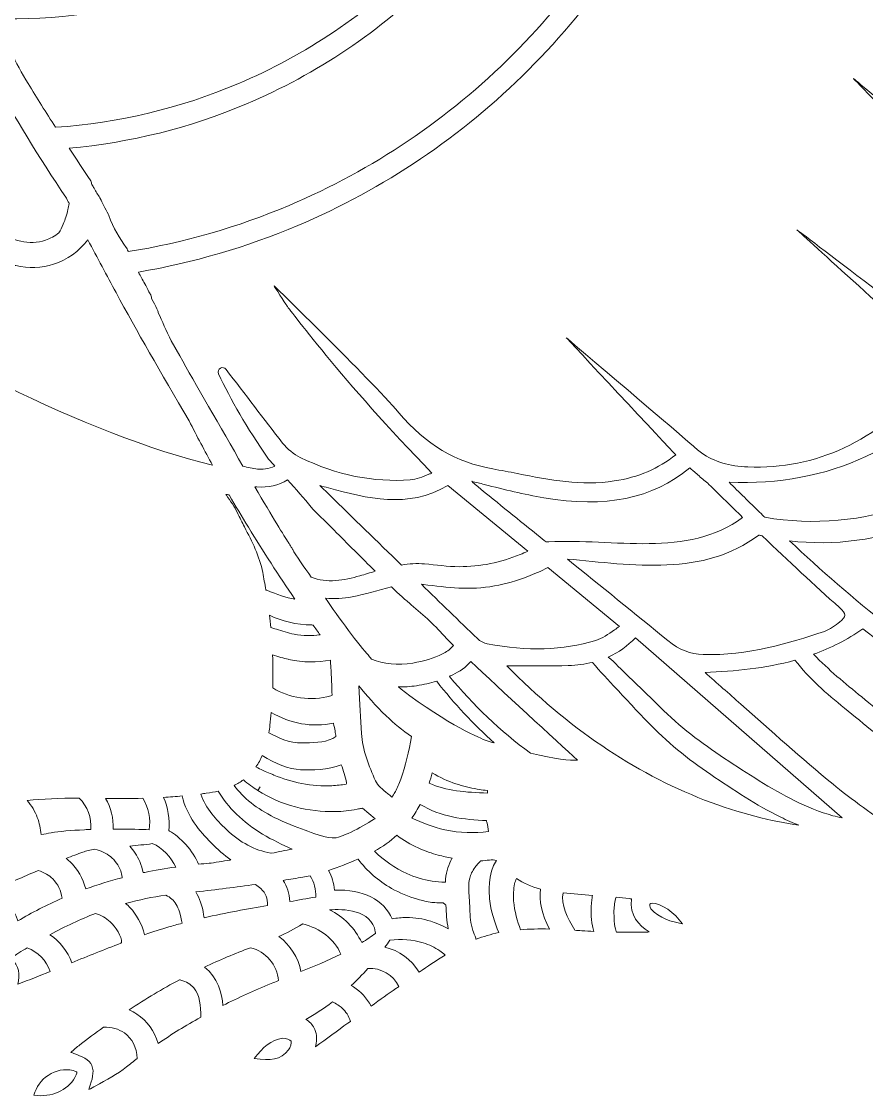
# Model space of a CAD drawing. Header units: millimetres. Extents: x -1647 to 2455, y -685 to 37.
# Drawn here: x -834.7 to -641.5, y -634.2 to -388.1 of the extents above; entities that cross this region are included whole.
import ezdxf

# ---------------------------------------------------------------- set-up
doc = ezdxf.new("R2010")
doc.units = ezdxf.units.MM
doc.header["$MEASUREMENT"] = 0
doc.layers.add('Layer 3', color=7, linetype='Continuous')

msp = doc.modelspace()

# ---------------------------------------------------------------- linework, layer by layer
at = {"layer": 'Layer 3', "lineweight": 0}
for points, knots in [([(-846.27, -425.28), (-848.78, -419.32), (-851.2, -413.3), (-853.39, -407.21), (-857.66, -395.38), (-861.89, -383.12), (-863.81, -370.64), (-864.34, -367.27), (-864.63, -363.86), (-864.74, -360.45), (-864.8, -358.71), (-864.82, -356.96), (-864.79, -355.22), (-864.79, -355.16), (-864.79, -355.1), (-864.78, -355.04), (-861.38, -351.55), (-858.98, -347.16), (-857.87, -342.31), (-850.98, -344.83), (-843.55, -346.21), (-835.81, -346.21), (-800.29, -346.21), (-771.39, -317.32), (-771.39, -281.8), (-771.39, -269.06), (-775.12, -257.17), (-781.53, -247.16), (-779.13, -245.87), (-777.06, -244.53), (-775.25, -243.12), (-772.17, -242.76), (-769.09, -242.42), (-765.98, -242.38), (-760.46, -242.31), (-755.14, -243.09), (-749.78, -244.39), (-744.81, -245.6), (-739.75, -246.73), (-734.98, -248.65), (-732.65, -249.58), (-730.41, -250.73), (-728.26, -252.04), (-726.65, -253.02), (-725.03, -254.49), (-723.32, -255.48), (-723.27, -255.56), (-723.22, -255.63), (-723.18, -255.7), (-723, -255.98), (-722.82, -256.53), (-722.79, -256.86), (-722.74, -257.44), (-722.77, -257.58), (-722.95, -258.31), (-722.95, -258.31), (-722.95, -258.31), (-722.95, -258.31), (-722.95, -258.31), (-722.95, -258.31), (-722.95, -258.32), (-722.95, -258.32), (-723.02, -258.46), (-723.02, -258.46), (-723.05, -258.54), (-723.08, -258.62), (-723.12, -258.69), (-723.14, -258.72), (-723.16, -258.75), (-723.18, -258.79), (-723.19, -258.8), (-723.2, -258.82), (-723.22, -258.84), (-723.25, -258.88), (-723.29, -258.92), (-723.32, -258.96), (-723.37, -259.01), (-723.41, -259.06), (-723.45, -259.1), (-723.55, -259.2), (-723.87, -259.46), (-724.67, -259.69), (-725.28, -259.88), (-725.94, -259.96), (-726.67, -260.04), (-727.92, -260.18), (-729.24, -260.24), (-730.55, -260.24), (-730.55, -260.24), (-730.85, -260.08), (-730.85, -260.08), (-731.35, -259.83), (-731.86, -259.57), (-732.36, -259.32), (-745.88, -252.72), (-759.89, -248.86), (-774.03, -247.87), (-774.69, -247.82), (-775.32, -247.88), (-775.93, -247.93), (-776.19, -247.96), (-776.45, -247.98), (-776.7, -248), (-777.21, -248.03), (-777.61, -248.43), (-777.64, -248.94), (-777.7, -249.88), (-777.05, -249.99), (-775.47, -250.24), (-771.09, -250.95), (-766.86, -251.86), (-762.8, -252.96), (-759.22, -262.02), (-757.34, -271.76), (-757.34, -281.8), (-757.34, -302.76), (-765.07, -322.91), (-780.32, -337.28), (-807.82, -363.17), (-842.31, -362.3), (-847.79, -361.73), (-847.91, -361.69), (-848.06, -361.67), (-848.22, -361.68), (-849.32, -361.76), (-849.43, -363.06), (-849.56, -364.58), (-850.61, -376.92), (-847.89, -388.84), (-841.25, -401.03), (-836.43, -409.88), (-830.93, -418.88), (-824.43, -428.54), (-824.43, -428.54), (-824.19, -429.04), (-824.19, -429.04), (-824.08, -429.26), (-823.96, -429.48), (-823.85, -429.71), (-823.85, -429.71), (-823.86, -429.73), (-823.86, -429.73), (-823.93, -430.21), (-824, -430.66), (-824.1, -431.11), (-824.36, -432.27), (-824.72, -433.4), (-825.18, -434.48), (-825.51, -435.25), (-825.83, -435.88), (-826.16, -436.43), (-827.12, -437.18), (-828.17, -437.75), (-829.27, -438.12), (-832.85, -439.32), (-837.17, -438.36), (-840.01, -435.74), (-840.18, -435.58), (-840.36, -435.46), (-840.55, -435.36), (-841.38, -434.34), (-842.25, -433.33), (-842.92, -432.21), (-844.25, -430.01), (-845.27, -427.65), (-846.27, -425.28)], [0, 0, 0, 0, 1, 1, 1, 2, 2, 2, 3, 3, 3, 4, 4, 4, 5, 5, 5, 6, 6, 6, 7, 7, 7, 8, 8, 8, 9, 9, 9, 10, 10, 10, 11, 11, 11, 12, 12, 12, 13, 13, 13, 14, 14, 14, 15, 15, 15, 16, 16, 16, 17, 17, 17, 18, 18, 18, 19, 19, 19, 20, 20, 20, 21, 21, 21, 22, 22, 22, 23, 23, 23, 24, 24, 24, 25, 25, 25, 26, 26, 26, 27, 27, 27, 28, 28, 28, 29, 29, 29, 30, 30, 30, 31, 31, 31, 32, 32, 32, 33, 33, 33, 34, 34, 34, 35, 35, 35, 36, 36, 36, 37, 37, 37, 38, 38, 38, 39, 39, 39, 40, 40, 40, 41, 41, 41, 42, 42, 42, 43, 43, 43, 44, 44, 44, 45, 45, 45, 46, 46, 46, 47, 47, 47, 48, 48, 48, 49, 49, 49, 50, 50, 50, 51, 51, 51, 52, 52, 52, 53, 53, 53, 54, 54, 54, 55, 55, 55, 55]), ([(-833.23, -402.31), (-836.12, -397.62), (-838.4, -392.43), (-840.2, -387.39), (-838.74, -387.45), (-837.28, -387.49), (-835.81, -387.49), (-807.58, -387.49), (-781.03, -376.49), (-761.07, -356.53), (-741.11, -336.57), (-730.12, -310.03), (-730.12, -281.8), (-730.12, -276.86), (-730.46, -271.98), (-731.12, -267.17), (-721.15, -273.26), (-712.81, -279.95), (-708.92, -283.08), (-708.08, -283.75), (-707.42, -284.28), (-706.98, -284.62), (-706.46, -285.01), (-705.93, -285.4), (-705.4, -285.78), (-705.88, -302.04), (-709.31, -317.82), (-715.62, -332.73), (-722.21, -348.31), (-731.64, -362.31), (-743.66, -374.32), (-755.68, -386.34), (-769.67, -395.78), (-785.25, -402.37), (-798.55, -407.99), (-812.53, -411.32), (-826.93, -412.32), (-829.1, -408.94), (-831.2, -405.62), (-833.23, -402.31)], [0, 0, 0, 0, 1, 1, 1, 2, 2, 2, 3, 3, 3, 4, 4, 4, 5, 5, 5, 6, 6, 6, 7, 7, 7, 8, 8, 8, 9, 9, 9, 10, 10, 10, 11, 11, 11, 12, 12, 12, 13, 13, 13, 13]), ([(-783.3, -406.97), (-767.13, -400.13), (-752.6, -390.34), (-740.12, -377.86), (-727.65, -365.38), (-717.85, -350.86), (-711.01, -334.68), (-704.86, -320.13), (-701.34, -304.78), (-700.52, -288.98), (-694.22, -292.79), (-687.59, -295.62), (-681.24, -298.12), (-679.86, -298.66), (-678.16, -299.16), (-676.15, -299.66), (-677.85, -315.1), (-681.75, -330.11), (-687.82, -344.47), (-695.93, -363.65), (-707.54, -380.86), (-722.33, -395.65), (-737.12, -410.44), (-754.34, -422.05), (-773.51, -430.16), (-785.37, -435.18), (-797.68, -438.71), (-810.3, -440.75), (-810.3, -440.73), (-810.31, -440.72), (-810.31, -440.71), (-810.32, -440.69), (-810.33, -440.66), (-810.34, -440.64), (-810.42, -440.47), (-810.51, -440.3), (-810.59, -440.14), (-810.59, -440.14), (-810.71, -439.91), (-810.71, -439.91), (-810.73, -439.86), (-810.76, -439.82), (-810.79, -439.77), (-812.16, -437.86), (-813.85, -435.3), (-814.75, -432.46), (-814.77, -432.4), (-814.79, -432.34), (-814.82, -432.28), (-815.62, -430.8), (-816.21, -429.65), (-816.72, -428.56), (-816.74, -428.51), (-816.77, -428.46), (-816.81, -428.41), (-817.28, -427.74), (-817.69, -427.02), (-818.11, -426.26), (-818.27, -425.97), (-818.44, -425.68), (-818.61, -425.39), (-818.67, -425.27), (-818.71, -425.15), (-818.72, -425.03), (-818.73, -424.86), (-818.79, -424.68), (-818.89, -424.54), (-820.59, -422.01), (-822.23, -419.53), (-823.83, -417.09), (-809.85, -415.84), (-796.27, -412.45), (-783.3, -406.97)], [0, 0, 0, 0, 1, 1, 1, 2, 2, 2, 3, 3, 3, 4, 4, 4, 5, 5, 5, 6, 6, 6, 7, 7, 7, 8, 8, 8, 9, 9, 9, 10, 10, 10, 11, 11, 11, 12, 12, 12, 13, 13, 13, 14, 14, 14, 15, 15, 15, 16, 16, 16, 17, 17, 17, 18, 18, 18, 19, 19, 19, 20, 20, 20, 21, 21, 21, 22, 22, 22, 23, 23, 23, 24, 24, 24, 24]), ([(-771.56, -434.77), (-751.8, -426.4), (-734.04, -414.43), (-718.8, -399.19), (-703.55, -383.94), (-691.58, -366.19), (-683.22, -346.42), (-677.03, -331.78), (-673.03, -316.49), (-671.25, -300.77), (-668.51, -301.33), (-665.39, -301.93), (-661.88, -302.59), (-648.69, -305.1), (-630.65, -308.53), (-608.72, -315.21), (-604.92, -319.57), (-601.75, -324.59), (-599.55, -329.74), (-598.31, -332.65), (-597.34, -335.66), (-596.65, -338.72), (-596.32, -340.15), (-596.05, -341.71), (-595.82, -343.49), (-595.77, -343.84), (-595.75, -344.22), (-595.73, -344.63), (-595.72, -344.72), (-595.72, -344.82), (-595.71, -344.91), (-604.62, -340.57), (-623.66, -334.11), (-623.66, -334.11), (-623.66, -334.11), (-616.98, -337.82), (-612.21, -340.42), (-607.28, -343.1), (-599.05, -347.58), (-592.88, -351.31), (-590.01, -354.87), (-585.22, -361.82), (-584.36, -369.28), (-583.8, -374.14), (-585.9, -379.24), (-589.75, -382.5), (-601.02, -372.08), (-636.58, -347.89), (-636.58, -347.89), (-636.58, -347.89), (-605.94, -375.65), (-600.6, -379.96), (-592.22, -386.73), (-589.05, -394.92), (-590.61, -405.73), (-590.69, -406.3), (-590.87, -406.88), (-591.04, -407.42), (-591.05, -407.45), (-591.06, -407.48), (-591.08, -407.52), (-592.6, -405.9), (-594.17, -404.32), (-595.64, -402.66), (-615.59, -380.01), (-641.22, -362.94), (-641.22, -362.94), (-641.22, -362.94), (-610.74, -392.87), (-599.86, -404.68), (-598.69, -405.96), (-597.51, -407.24), (-596.33, -408.52), (-595.64, -409.27), (-594.95, -410.06), (-594.28, -410.83), (-593.01, -412.29), (-591.69, -413.8), (-590.24, -415.15), (-588.12, -417.13), (-587.24, -419.49), (-587.55, -422.35), (-587.62, -423.09), (-587.7, -423.82), (-587.77, -424.56), (-588.08, -427.75), (-588.4, -431.05), (-589.26, -434.1), (-589.85, -436.19), (-591.29, -438.51), (-593.31, -440.63), (-595.16, -442.56), (-596.45, -443.39), (-597.47, -443.36), (-598.51, -443.32), (-599.51, -442.25), (-601.4, -440.31), (-619.41, -421.84), (-644.44, -401.18), (-644.44, -401.18), (-644.44, -401.18), (-608.74, -437.67), (-599.79, -449.21), (-597.35, -452.36), (-597.37, -454.7), (-599.85, -457.82), (-603.23, -462.08), (-607.9, -464.94), (-613.72, -466.32), (-616.09, -466.88), (-618.06, -466.32), (-620.1, -464.5), (-624.52, -460.54), (-657.39, -435.75), (-657.39, -435.75), (-657.39, -435.75), (-633.5, -457.55), (-626.39, -463.71), (-624.68, -465.19), (-624.46, -466.2), (-625.49, -467.86), (-625.74, -468.26), (-625.95, -468.67), (-626.15, -469.07), (-626.47, -469.69), (-626.77, -470.28), (-627.16, -470.72), (-639.38, -484.23), (-652.94, -490.53), (-668.62, -489.99), (-672.76, -489.85), (-676.23, -488.79), (-679.24, -486.77), (-680.02, -486.11), (-680.72, -485.51), (-681.41, -484.9), (-682.06, -484.31), (-710.13, -460.43), (-710.13, -460.43), (-710.13, -460.43), (-686.77, -485.45), (-685.1, -487.19), (-689.1, -490.4), (-693.6, -492.31), (-699.16, -493.19), (-706.68, -494.38), (-713.81, -492.97), (-721.36, -491.48), (-723.19, -491.12), (-725.07, -490.75), (-726.93, -490.43), (-735.34, -488.96), (-742.18, -484.88), (-748.44, -477.58), (-755.38, -469.5), (-776.94, -448.59), (-776.94, -448.59), (-776.94, -448.59), (-774.37, -452.65), (-774.07, -453.07), (-773.94, -453.24), (-761.16, -470.62), (-740.85, -491.38), (-741.09, -491.47), (-741.32, -491.57), (-741.56, -491.66), (-743.04, -492.25), (-744.43, -492.8), (-745.82, -492.91), (-754.15, -493.57), (-762.61, -491.86), (-770.96, -487.82), (-772.48, -487.08), (-773.96, -485.88), (-775.01, -484.53), (-779.28, -479.03), (-783.62, -473.35), (-787.93, -467.66), (-788.24, -467.25), (-788.8, -467.14), (-789.24, -467.4), (-789.68, -467.66), (-789.85, -468.21), (-789.64, -468.67), (-786.9, -474.67), (-783.27, -480.86), (-778.21, -488.18), (-778.19, -488.21), (-778.16, -488.24), (-778.13, -488.27), (-777.68, -488.78), (-777.23, -489.28), (-776.78, -489.79), (-778.19, -490.52), (-779.81, -490.54), (-780.74, -490.47), (-781.86, -490.38), (-783.01, -490.09), (-784.1, -489.78), (-789.22, -480.93), (-795.05, -470.72), (-798.55, -464.58), (-798.55, -464.58), (-800.51, -461.14), (-800.51, -461.14), (-801.61, -458.78), (-802.58, -456.67), (-803.44, -454.72), (-803.44, -454.57), (-803.47, -454.42), (-803.54, -454.27), (-803.54, -454.27), (-803.77, -453.8), (-803.77, -453.8), (-804.12, -453.08), (-804.48, -452.33), (-804.89, -451.62), (-804.98, -451.46), (-805.03, -451.3), (-805.03, -451.15), (-805.03, -450.99), (-805.07, -450.84), (-805.15, -450.71), (-805.17, -450.65), (-805.2, -450.6), (-805.23, -450.55), (-805.23, -450.55), (-805.32, -450.37), (-805.32, -450.37), (-805.66, -449.75), (-805.99, -449.13), (-806.32, -448.51), (-806.58, -448.01), (-806.85, -447.51), (-807.12, -447.01), (-807.34, -446.6), (-807.57, -446.21), (-807.79, -445.81), (-807.79, -445.81), (-808, -445.43), (-808, -445.43), (-795.51, -443.3), (-783.33, -439.74), (-771.56, -434.77)], [0, 0, 0, 0, 1, 1, 1, 2, 2, 2, 3, 3, 3, 4, 4, 4, 5, 5, 5, 6, 6, 6, 7, 7, 7, 8, 8, 8, 9, 9, 9, 10, 10, 10, 11, 11, 11, 12, 12, 12, 13, 13, 13, 14, 14, 14, 15, 15, 15, 16, 16, 16, 17, 17, 17, 18, 18, 18, 19, 19, 19, 20, 20, 20, 21, 21, 21, 22, 22, 22, 23, 23, 23, 24, 24, 24, 25, 25, 25, 26, 26, 26, 27, 27, 27, 28, 28, 28, 29, 29, 29, 30, 30, 30, 31, 31, 31, 32, 32, 32, 33, 33, 33, 34, 34, 34, 35, 35, 35, 36, 36, 36, 37, 37, 37, 38, 38, 38, 39, 39, 39, 40, 40, 40, 41, 41, 41, 42, 42, 42, 43, 43, 43, 44, 44, 44, 45, 45, 45, 46, 46, 46, 47, 47, 47, 48, 48, 48, 49, 49, 49, 50, 50, 50, 51, 51, 51, 52, 52, 52, 53, 53, 53, 54, 54, 54, 55, 55, 55, 56, 56, 56, 57, 57, 57, 58, 58, 58, 59, 59, 59, 60, 60, 60, 61, 61, 61, 62, 62, 62, 63, 63, 63, 64, 64, 64, 65, 65, 65, 66, 66, 66, 67, 67, 67, 68, 68, 68, 69, 69, 69, 70, 70, 70, 71, 71, 71, 72, 72, 72, 73, 73, 73, 74, 74, 74, 75, 75, 75, 76, 76, 76, 77, 77, 77, 78, 78, 78, 79, 79, 79, 80, 80, 80, 81, 81, 81, 81]), ([(-875.95, -448.33), (-875.95, -448.33), (-875.95, -448.33), (-875.95, -448.33), (-872.86, -448.33), (-870.13, -447.69), (-867.81, -446.43), (-866.33, -445.62), (-865.05, -444.52), (-864.07, -443.19), (-862.66, -444.22), (-861.33, -445.02), (-860.05, -445.63), (-859.27, -446.09), (-858.46, -446.48), (-857.64, -446.77), (-853.32, -448.32), (-848.41, -447.62), (-844.51, -444.91), (-843.31, -444.08), (-842.25, -443.08), (-841.32, -441.95), (-841.3, -441.96), (-841.28, -441.96), (-841.26, -441.97), (-841.15, -442.01), (-841.05, -442.03), (-840.94, -442.04), (-839.6, -442.99), (-838.02, -443.63), (-836.36, -443.89), (-836.27, -443.9), (-836.19, -443.91), (-836.1, -443.92), (-836.1, -443.92), (-836.02, -443.93), (-836.02, -443.93), (-833.12, -444.62), (-830.14, -444.51), (-827.4, -443.63), (-824.31, -442.64), (-821.58, -440.67), (-819.55, -438.03), (-817.39, -442.14), (-815.18, -446.24), (-813.11, -450.08), (-808.35, -458.88), (-803.04, -468.21), (-796.4, -479.43), (-794.57, -483.02), (-792.81, -486.35), (-791.06, -489.55), (-819.34, -482.87), (-860.56, -461.81), (-875.95, -448.33)], [0, 0, 0, 0, 1, 1, 1, 2, 2, 2, 3, 3, 3, 4, 4, 4, 5, 5, 5, 6, 6, 6, 7, 7, 7, 8, 8, 8, 9, 9, 9, 10, 10, 10, 11, 11, 11, 12, 12, 12, 13, 13, 13, 14, 14, 14, 15, 15, 15, 16, 16, 16, 17, 17, 17, 18, 18, 18, 18]), ([(-672.91, -493.45), (-661.67, -493.97), (-650.89, -491.95), (-641.6, -487.58), (-632.1, -483.11), (-625.03, -476.57), (-621.08, -468.64), (-620.38, -469.26), (-619.68, -469.89), (-618.99, -470.51), (-616.72, -472.54), (-614.57, -474.45), (-612.44, -476.47), (-611.54, -477.33), (-610.63, -478.2), (-609.73, -479.06), (-612.29, -488.92), (-622.64, -495.03), (-631.54, -498.43), (-642.06, -502.44), (-653.64, -503.36), (-664.72, -501.49), (-664.86, -501.36), (-665, -501.22), (-665.15, -501.08), (-665.34, -500.82), (-665.58, -500.59), (-665.84, -500.41), (-668.24, -498.08), (-670.6, -495.75), (-672.91, -493.45)], [0, 0, 0, 0, 1, 1, 1, 2, 2, 2, 3, 3, 3, 4, 4, 4, 5, 5, 5, 6, 6, 6, 7, 7, 7, 8, 8, 8, 9, 9, 9, 10, 10, 10, 10]), ([(-659.08, -506.86), (-648.86, -508.12), (-638.36, -506.65), (-628.77, -502.79), (-619.41, -499.02), (-609.47, -492.68), (-605.64, -482.99), (-605.28, -483.33), (-604.93, -483.68), (-604.57, -484.02), (-600.37, -488.06), (-596.03, -492.25), (-591.66, -496.28), (-590.06, -497.76), (-589.92, -499.22), (-590.22, -501.1), (-590.98, -506.01), (-593.6, -510.32), (-598.46, -514.66), (-608.48, -523.61), (-620.35, -527.8), (-633.75, -527.12), (-634.98, -527.05), (-635.94, -526.8), (-636.44, -526.41), (-644.44, -520.17), (-651.96, -513.54), (-659.08, -506.86)], [0, 0, 0, 0, 1, 1, 1, 2, 2, 2, 3, 3, 3, 4, 4, 4, 5, 5, 5, 6, 6, 6, 7, 7, 7, 8, 8, 8, 9, 9, 9, 9]), ([(-729.57, -495.16), (-730.31, -494.57), (-731.01, -493.94), (-731.77, -493.26), (-730.8, -493.5), (-729.84, -493.74), (-728.9, -493.98), (-724.22, -495.15), (-719.8, -496.26), (-715.29, -497.02), (-701.13, -499.44), (-690.49, -497.27), (-681.89, -490.18), (-681.63, -490.41), (-681.37, -490.64), (-681.1, -490.87), (-680.75, -491.17), (-680.4, -491.48), (-680.05, -491.79), (-679.32, -492.44), (-678.57, -493.11), (-677.77, -493.72), (-677.77, -493.72), (-677.5, -493.99), (-677.5, -493.99), (-674.98, -496.46), (-672.4, -499), (-669.8, -501.51), (-682.41, -510.91), (-699.45, -506.27), (-714.1, -507.1), (-714.1, -507.1), (-714.11, -507.1), (-714.11, -507.1), (-714.13, -507.1), (-714.15, -507.1), (-714.17, -507.1), (-714.36, -507.11), (-714.55, -507.13), (-714.73, -507.14), (-714.88, -507.02), (-715.03, -506.9), (-715.18, -506.78), (-719.98, -502.91), (-724.78, -499.04), (-729.57, -495.16)], [0, 0, 0, 0, 1, 1, 1, 2, 2, 2, 3, 3, 3, 4, 4, 4, 5, 5, 5, 6, 6, 6, 7, 7, 7, 8, 8, 8, 9, 9, 9, 10, 10, 10, 11, 11, 11, 12, 12, 12, 13, 13, 13, 14, 14, 14, 15, 15, 15, 15]), ([(-780.9, -494.55), (-778.3, -494.76), (-775.86, -494.18), (-773.93, -492.9), (-771.94, -495.09), (-770.13, -497.11), (-768.45, -499.21), (-768.44, -499.23), (-768.43, -499.24), (-768.42, -499.25), (-768.42, -499.25), (-768.27, -499.42), (-768.27, -499.42), (-768.26, -499.44), (-768.24, -499.46), (-768.22, -499.47), (-767.32, -500.35), (-765.51, -502.17), (-763.22, -504.46), (-760.32, -507.36), (-756.85, -510.85), (-753.81, -513.84), (-754.99, -514.18), (-756.16, -514.54), (-757.35, -514.88), (-760.8, -515.86), (-765.02, -516.64), (-768.45, -515.19), (-769.99, -513.05), (-772.08, -510.05), (-772.71, -508.84), (-772.73, -508.8), (-772.86, -508.58), (-773.03, -508.3), (-773.23, -507.97), (-773.49, -507.54), (-773.63, -507.3), (-773.65, -507.27), (-773.67, -507.24), (-773.68, -507.22), (-774.67, -505.82), (-777.24, -501.55), (-781.35, -494.51), (-781.2, -494.52), (-781.05, -494.54), (-780.9, -494.55)], [0, 0, 0, 0, 1, 1, 1, 2, 2, 2, 3, 3, 3, 4, 4, 4, 5, 5, 5, 6, 6, 6, 7, 7, 7, 8, 8, 8, 9, 9, 9, 10, 10, 10, 11, 11, 11, 12, 12, 12, 13, 13, 13, 14, 14, 14, 15, 15, 15, 15]), ([(-718.96, -509.23), (-719.53, -509.5), (-720.11, -509.76), (-720.69, -510), (-722.87, -510.91), (-725.15, -511.63), (-727.47, -512.09), (-729.82, -512.56), (-732.25, -512.78), (-734.64, -512.79), (-737.29, -512.8), (-739.89, -512.34), (-742.53, -512.14), (-744.34, -512.01), (-746.1, -512.13), (-747.83, -512.41), (-753.37, -507.02), (-758.89, -501.66), (-764.32, -496.38), (-764.32, -496.38), (-766.51, -494.24), (-766.51, -494.24), (-765.85, -494.42), (-765.2, -494.59), (-764.55, -494.76), (-755.65, -497.15), (-746.45, -499.61), (-737.21, -494.25), (-737.21, -494.25), (-718.96, -509.23), (-718.96, -509.23)], [0, 0, 0, 0, 1, 1, 1, 2, 2, 2, 3, 3, 3, 4, 4, 4, 5, 5, 5, 6, 6, 6, 7, 7, 7, 8, 8, 8, 9, 9, 9, 10, 10, 10, 10]), ([(-783.72, -503.7), (-784.27, -502.64), (-784.83, -501.54), (-785.35, -500.46), (-786.01, -499.07), (-786.91, -497.8), (-787.86, -496.44), (-787.91, -496.38), (-787.95, -496.32), (-788, -496.25), (-787.75, -496.29), (-787.5, -496.33), (-787.23, -496.37), (-785.79, -498.88), (-784.32, -501.36), (-782.85, -503.76), (-779.49, -509.27), (-775.92, -514.79), (-772.21, -520.19), (-774.18, -519.84), (-776.24, -519.19), (-778.65, -518.17), (-778.71, -518.14), (-778.79, -518.12), (-778.86, -518.09), (-779.07, -516.76), (-779.31, -515.42), (-779.56, -514.09), (-780.25, -510.44), (-782.02, -507.01), (-783.72, -503.7)], [0, 0, 0, 0, 1, 1, 1, 2, 2, 2, 3, 3, 3, 4, 4, 4, 5, 5, 5, 6, 6, 6, 7, 7, 7, 8, 8, 8, 9, 9, 9, 10, 10, 10, 10]), ([(-709.88, -511.05), (-695.03, -512.37), (-678.62, -515.14), (-666.11, -505.54), (-665.86, -505.61), (-665.62, -505.67), (-665.37, -505.73), (-659.18, -511.59), (-653.48, -516.95), (-647.65, -522.13), (-646.86, -522.83), (-646.45, -523.44), (-646.46, -523.89), (-646.47, -524.31), (-646.86, -524.83), (-647.61, -525.44), (-648.55, -526.2), (-649.79, -527.13), (-651.1, -527.58), (-659.14, -530.33), (-668.71, -533.12), (-678.8, -532.89), (-681.73, -532.83), (-684.3, -531.81), (-686.89, -529.7), (-694.51, -523.47), (-702.26, -517.2), (-709.88, -511.05)], [0, 0, 0, 0, 1, 1, 1, 2, 2, 2, 3, 3, 3, 4, 4, 4, 5, 5, 5, 6, 6, 6, 7, 7, 7, 8, 8, 8, 9, 9, 9, 9]), ([(-743.28, -516.82), (-743.13, -516.84), (-742.98, -516.84), (-742.82, -516.86), (-737.29, -517.53), (-732.11, -518.22), (-726.56, -517.18), (-723.96, -516.7), (-721.42, -516), (-718.96, -515.03), (-717.59, -514.48), (-715.85, -513.86), (-714.38, -512.99), (-714.38, -512.99), (-697.97, -526.45), (-697.97, -526.45), (-698.36, -526.71), (-698.74, -526.97), (-699.11, -527.23), (-700.57, -528.24), (-701.94, -529.2), (-703.39, -529.63), (-710.94, -531.91), (-719.05, -532.17), (-728.19, -530.43), (-728.97, -530.29), (-729.86, -529.82), (-730.46, -529.24), (-734.72, -525.12), (-739, -520.97), (-743.28, -516.82)], [0, 0, 0, 0, 1, 1, 1, 2, 2, 2, 3, 3, 3, 4, 4, 4, 5, 5, 5, 6, 6, 6, 7, 7, 7, 8, 8, 8, 9, 9, 9, 10, 10, 10, 10]), ([(-745.22, -534.82), (-748.64, -535.39), (-751.98, -535.06), (-754.65, -533.9), (-754.65, -533.9), (-755.33, -533.1), (-755.33, -533.1), (-755.35, -533.07), (-755.37, -533.05), (-755.39, -533.03), (-757.19, -531.25), (-762.41, -524.11), (-765.2, -519.96), (-763.19, -520.17), (-761.12, -520.04), (-759.1, -519.67), (-756.07, -519.11), (-753.12, -518.09), (-750.12, -517.42), (-749.11, -518.39), (-748.24, -519.19), (-747.6, -519.75), (-746.93, -520.34), (-746.26, -520.92), (-745.59, -521.5), (-742.7, -523.98), (-739.98, -526.33), (-737.56, -529.19), (-737.49, -529.26), (-737.36, -529.42), (-735.9, -530.8), (-735.91, -530.82), (-735.92, -530.83), (-735.93, -530.84), (-736.02, -530.93), (-736.1, -531.02), (-736.2, -531.12), (-736.82, -531.75), (-737.58, -532.29), (-738.44, -532.72), (-740.35, -533.67), (-742.76, -534.42), (-745.22, -534.82)], [0, 0, 0, 0, 1, 1, 1, 2, 2, 2, 3, 3, 3, 4, 4, 4, 5, 5, 5, 6, 6, 6, 7, 7, 7, 8, 8, 8, 9, 9, 9, 10, 10, 10, 11, 11, 11, 12, 12, 12, 13, 13, 13, 14, 14, 14, 14]), ([(-768.29, -526.1), (-768.21, -526.12), (-768.13, -526.13), (-768.05, -526.13), (-767.5, -526.89), (-766.96, -527.64), (-766.43, -528.38), (-768.34, -528.59), (-770.34, -528.65), (-772.37, -528.24), (-773.75, -527.96), (-775.11, -527.51), (-776.43, -527.08), (-776.43, -527.08), (-776.77, -526.97), (-776.77, -526.97), (-777.09, -526.86), (-777.41, -526.76), (-777.74, -526.66), (-777.83, -525.75), (-777.93, -524.82), (-778.04, -523.88), (-775.22, -525.29), (-771.89, -526.05), (-768.29, -526.1)], [0, 0, 0, 0, 1, 1, 1, 2, 2, 2, 3, 3, 3, 4, 4, 4, 5, 5, 5, 6, 6, 6, 7, 7, 7, 8, 8, 8, 8]), ([(-594.84, -565.76), (-594.92, -566.28), (-595.13, -566.8), (-595.51, -567.42), (-596.27, -568.66), (-597.45, -569.67), (-598.4, -570.41), (-599.6, -571.34), (-600.86, -572.15), (-602.27, -572.88), (-611.64, -566.61), (-620.77, -560.01), (-629.62, -553.02), (-633.97, -549.58), (-638.27, -546.08), (-642.56, -542.57), (-646.37, -539.46), (-650.17, -536.37), (-653.56, -532.81), (-649.71, -531.41), (-645.93, -529.53), (-642.3, -526.98), (-642.3, -526.98), (-638.73, -529.75), (-638.73, -529.75), (-635.51, -532.25), (-632.15, -534.86), (-628.79, -537.47), (-617.91, -545.95), (-597.4, -562.31), (-594.98, -564.37), (-594.96, -564.45), (-594.95, -564.54), (-594.93, -564.62), (-594.85, -565.09), (-594.79, -565.46), (-594.84, -565.76)], [0, 0, 0, 0, 1, 1, 1, 2, 2, 2, 3, 3, 3, 4, 4, 4, 5, 5, 5, 6, 6, 6, 7, 7, 7, 8, 8, 8, 9, 9, 9, 10, 10, 10, 11, 11, 11, 12, 12, 12, 12]), ([(-649.15, -569.73), (-652.16, -568.93), (-655.05, -567.71), (-657.84, -566.32), (-663.46, -563.53), (-668.7, -560.08), (-673.94, -556.63), (-679.3, -553.11), (-684.18, -549.34), (-688.73, -544.81), (-691.13, -542.42), (-693.59, -540.08), (-696.03, -537.73), (-697.49, -536.32), (-698.96, -534.82), (-700.52, -533.45), (-698.17, -532.41), (-696.12, -530.95), (-694.31, -529.02), (-694.31, -529.02), (-647.05, -570.25), (-647.05, -570.25), (-647.74, -570.08), (-648.45, -569.91), (-649.15, -569.73)], [0, 0, 0, 0, 1, 1, 1, 2, 2, 2, 3, 3, 3, 4, 4, 4, 5, 5, 5, 6, 6, 6, 7, 7, 7, 8, 8, 8, 8]), ([(-777.31, -532.94), (-776.04, -533.4), (-774.75, -533.71), (-773.72, -533.96), (-773.72, -533.96), (-773.57, -534), (-773.57, -534), (-770.31, -534.79), (-767.1, -534.6), (-764.07, -534.18), (-764.04, -534.71), (-764.01, -535.25), (-763.98, -535.8), (-763.86, -537.88), (-763.73, -540.04), (-763.7, -542.19), (-763.81, -542.22), (-763.91, -542.27), (-764.02, -542.33), (-768.53, -543.59), (-773.43, -542.9), (-777.26, -540.49), (-777.19, -538.04), (-777.2, -535.5), (-777.31, -532.94)], [0, 0, 0, 0, 1, 1, 1, 2, 2, 2, 3, 3, 3, 4, 4, 4, 5, 5, 5, 6, 6, 6, 7, 7, 7, 8, 8, 8, 8]), ([(-718.35, -555.4), (-725.21, -550.48), (-731.39, -544.34), (-736.86, -537.87), (-736.58, -537.75), (-736.31, -537.62), (-736.05, -537.49), (-734.69, -536.81), (-733.02, -535.78), (-731.99, -534.47), (-725.45, -540.56), (-712.35, -552.67), (-707.54, -557.06), (-709.34, -557.08), (-712.53, -556.82), (-718.35, -555.4)], [0, 0, 0, 0, 1, 1, 1, 2, 2, 2, 3, 3, 3, 4, 4, 4, 5, 5, 5, 5]), ([(-678.5, -566.14), (-694.73, -559.85), (-709.94, -549.52), (-723.75, -535.43), (-722.93, -535.44), (-722.1, -535.44), (-721.27, -535.45), (-717.49, -535.48), (-713.59, -535.52), (-709.69, -535.38), (-707.68, -535.31), (-705.83, -535.07), (-704.12, -534.66), (-702.45, -536.81), (-700.43, -538.79), (-698.62, -540.74), (-696.3, -543.23), (-694, -545.74), (-691.64, -548.19), (-687.19, -552.8), (-682.42, -556.74), (-677.1, -560.31), (-671.92, -563.79), (-666.69, -567.36), (-661.06, -570.08), (-659.7, -570.74), (-658.32, -571.34), (-656.92, -571.9), (-663.1, -570.99), (-670.43, -569.27), (-678.5, -566.14)], [0, 0, 0, 0, 1, 1, 1, 2, 2, 2, 3, 3, 3, 4, 4, 4, 5, 5, 5, 6, 6, 6, 7, 7, 7, 8, 8, 8, 9, 9, 9, 10, 10, 10, 10]), ([(-616.26, -577.42), (-616.52, -577.47), (-616.77, -577.53), (-617.02, -577.59), (-618.46, -577.93), (-619.95, -578.27), (-621.4, -578.36), (-622.81, -578.45), (-624.21, -578.14), (-625.94, -577.36), (-629.6, -575.7), (-633.32, -573.73), (-637.32, -571.33), (-637.89, -570.96), (-645.62, -565.45), (-649.13, -562.54), (-656.29, -556.59), (-663.38, -550.29), (-670.24, -544.2), (-672.91, -541.83), (-675.66, -539.39), (-678.39, -536.99), (-671.58, -536.67), (-664.62, -536.05), (-657.83, -534.17), (-654.58, -538.38), (-650.62, -541.77), (-646.51, -545.13), (-641.96, -548.84), (-637.4, -552.56), (-632.79, -556.2), (-624.45, -562.8), (-615.94, -569.27), (-606.87, -574.84), (-609.97, -575.93), (-613.21, -576.72), (-616.26, -577.42)], [0, 0, 0, 0, 1, 1, 1, 2, 2, 2, 3, 3, 3, 4, 4, 4, 5, 5, 5, 6, 6, 6, 7, 7, 7, 8, 8, 8, 9, 9, 9, 10, 10, 10, 11, 11, 11, 12, 12, 12, 12]), ([(-745.53, -551.62), (-746.09, -555.02), (-746.92, -558.3), (-747.98, -561.39), (-748.32, -562.38), (-748.77, -563.33), (-749.2, -564.2), (-749.34, -564.49), (-749.54, -564.79), (-749.88, -565.28), (-749.92, -565.34), (-749.97, -565.41), (-750.02, -565.48), (-750.34, -565.2), (-750.67, -564.93), (-750.99, -564.67), (-752.18, -563.71), (-753.3, -562.8), (-753.77, -561.75), (-755.22, -558.46), (-756.75, -554.6), (-756.99, -550.9), (-757.2, -547.55), (-757.4, -544.03), (-757.58, -540.02), (-755.81, -542.19), (-753.7, -544.62), (-751.34, -546.89), (-749.54, -548.63), (-747.59, -550.22), (-745.53, -551.62)], [0, 0, 0, 0, 1, 1, 1, 2, 2, 2, 3, 3, 3, 4, 4, 4, 5, 5, 5, 6, 6, 6, 7, 7, 7, 8, 8, 8, 9, 9, 9, 10, 10, 10, 10]), ([(-728.46, -552.53), (-729.42, -552.17), (-737, -549.13), (-747.9, -540.78), (-748.13, -540.61), (-748.36, -540.42), (-748.59, -540.23), (-747.22, -540.3), (-745.82, -540.22), (-744.39, -540), (-742.75, -539.76), (-741.21, -539.41), (-739.77, -538.97), (-735.79, -544.13), (-731.37, -548.75), (-726.61, -553.1), (-727.21, -552.92), (-727.82, -552.73), (-728.46, -552.53)], [0, 0, 0, 0, 1, 1, 1, 2, 2, 2, 3, 3, 3, 4, 4, 4, 5, 5, 5, 6, 6, 6, 6]), ([(-777.91, -549.04), (-777.79, -548.09), (-777.69, -547.11), (-777.6, -546.11), (-773.33, -548.7), (-768.28, -549.58), (-763.39, -548.56), (-763.38, -548.59), (-763.37, -548.63), (-763.36, -548.66), (-763.11, -549.86), (-762.89, -550.86), (-762.81, -551.61), (-762.82, -551.61), (-762.83, -551.62), (-762.83, -551.63), (-764.62, -552.95), (-767.36, -553.01), (-769.79, -553.07), (-770.06, -553.07), (-770.33, -553.08), (-770.58, -553.09), (-773.34, -553.18), (-776.32, -551.79), (-778.16, -550.75), (-778.06, -550.19), (-777.98, -549.62), (-777.91, -549.04)], [0, 0, 0, 0, 1, 1, 1, 2, 2, 2, 3, 3, 3, 4, 4, 4, 5, 5, 5, 6, 6, 6, 7, 7, 7, 8, 8, 8, 9, 9, 9, 9]), ([(-770.9, -559.21), (-768.32, -559.34), (-764.68, -559.34), (-761.59, -558.1), (-761.12, -559.37), (-760.62, -560.78), (-760.38, -562.21), (-760.38, -562.26), (-760.41, -562.37), (-760.48, -562.54), (-760.49, -562.54), (-760.49, -562.54), (-760.5, -562.54), (-761.54, -562.7), (-762.64, -562.81), (-763.77, -562.86), (-765.98, -562.97), (-768.29, -562.79), (-770.62, -562.35), (-772.9, -561.91), (-775.06, -561.26), (-777.04, -560.42), (-777.28, -560.31), (-777.54, -560.21), (-777.82, -560.09), (-778.85, -559.67), (-780.07, -559.17), (-781.1, -558.55), (-780.54, -557.76), (-780.06, -556.9), (-779.65, -555.94), (-776.66, -557.95), (-773.65, -559.07), (-770.9, -559.21)], [0, 0, 0, 0, 1, 1, 1, 2, 2, 2, 3, 3, 3, 4, 4, 4, 5, 5, 5, 6, 6, 6, 7, 7, 7, 8, 8, 8, 9, 9, 9, 10, 10, 10, 11, 11, 11, 11]), ([(-728.16, -564.57), (-733.13, -564.39), (-737.6, -564.03), (-741.5, -562.31), (-741.25, -561.54), (-741.02, -560.74), (-740.81, -559.91), (-739.07, -560.97), (-737.24, -561.82), (-735.36, -562.44), (-733.82, -562.96), (-732.18, -563.36), (-730.49, -563.63), (-730.49, -563.63), (-730.03, -563.71), (-730.03, -563.71), (-729.45, -563.8), (-728.82, -563.91), (-728.18, -563.97), (-728.16, -564.18), (-728.15, -564.38), (-728.16, -564.57)], [0, 0, 0, 0, 1, 1, 1, 2, 2, 2, 3, 3, 3, 4, 4, 4, 5, 5, 5, 6, 6, 6, 7, 7, 7, 7]), ([(-783.98, -561.52), (-782.95, -562.49), (-781.73, -563.27), (-780.71, -563.93), (-780.71, -563.93), (-780.17, -563.1), (-780.17, -563.1), (-780.17, -563.1), (-780.17, -563.1), (-780.17, -563.1), (-780.17, -563.1), (-780.71, -563.93), (-780.71, -563.93), (-778.12, -565.6), (-775.21, -566.88), (-772.05, -567.73), (-769.17, -568.5), (-766.09, -568.86), (-762.89, -568.79), (-761.32, -568.76), (-759.7, -568.59), (-757.97, -568.26), (-757.97, -568.26), (-757.62, -568.19), (-757.62, -568.19), (-757.33, -568.14), (-757.03, -568.09), (-756.73, -568.02), (-756.73, -568.02), (-753.86, -570.41), (-753.86, -570.41), (-754.35, -570.69), (-754.84, -570.97), (-755.31, -571.25), (-757.14, -572.32), (-758.86, -573.33), (-760.67, -574.06), (-761.28, -574.31), (-761.98, -574.55), (-762.8, -574.82), (-762.83, -574.82), (-762.87, -574.82), (-762.9, -574.82), (-765.02, -574.82), (-767.16, -574.04), (-769.23, -573.28), (-769.23, -573.28), (-769.84, -573.06), (-769.84, -573.06), (-771.98, -572.28), (-774.5, -571.32), (-776.93, -570.1), (-780.91, -568.12), (-783.99, -565.67), (-786.11, -562.8), (-785.34, -562.42), (-784.63, -562), (-783.98, -561.52)], [0, 0, 0, 0, 1, 1, 1, 2, 2, 2, 3, 3, 3, 4, 4, 4, 5, 5, 5, 6, 6, 6, 7, 7, 7, 8, 8, 8, 9, 9, 9, 10, 10, 10, 11, 11, 11, 12, 12, 12, 13, 13, 13, 14, 14, 14, 15, 15, 15, 16, 16, 16, 17, 17, 17, 18, 18, 18, 19, 19, 19, 19]), ([(-821.54, -565.69), (-819.65, -567.53), (-818.66, -570.23), (-818.91, -572.86), (-819.38, -572.86), (-819.84, -572.89), (-820.3, -572.94), (-823.43, -573.08), (-826.02, -573.32), (-827.98, -573.64), (-828.7, -573.76), (-829.44, -573.9), (-830.23, -574.06), (-830.35, -572.69), (-830.64, -571.38), (-831.11, -570.16), (-831.66, -568.73), (-832.43, -567.43), (-833.41, -566.27), (-829.95, -565.88), (-826.11, -565.7), (-821.54, -565.69)], [0, 0, 0, 0, 1, 1, 1, 2, 2, 2, 3, 3, 3, 4, 4, 4, 5, 5, 5, 6, 6, 6, 7, 7, 7, 7]), ([(-813.06, -572.8), (-813.29, -572.8), (-813.53, -572.8), (-813.77, -572.8), (-813.67, -570.35), (-814.28, -567.9), (-815.51, -565.77), (-812.66, -565.83), (-809.8, -565.82), (-807.01, -565.74), (-805.68, -567.95), (-805.16, -570.5), (-805.52, -572.93), (-807.27, -572.87), (-809.97, -572.8), (-813.06, -572.8)], [0, 0, 0, 0, 1, 1, 1, 2, 2, 2, 3, 3, 3, 4, 4, 4, 5, 5, 5, 5]), ([(-798, -565.21), (-796.89, -569.89), (-793.93, -573.35), (-791.42, -575.87), (-789.85, -577.45), (-788.34, -578.76), (-786.84, -579.83), (-786.94, -579.85), (-787.05, -579.87), (-787.18, -579.89), (-788.41, -580.1), (-790.68, -580.5), (-791.83, -580.59), (-792.6, -580.66), (-793.4, -580.73), (-794.24, -580.82), (-795.45, -577.77), (-798.56, -574.48), (-800.9, -573.23), (-800.94, -573.21), (-800.99, -573.18), (-801.04, -573.16), (-800.79, -570.51), (-801.21, -567.87), (-802.24, -565.54), (-800.84, -565.45), (-799.43, -565.34), (-798, -565.21)], [0, 0, 0, 0, 1, 1, 1, 2, 2, 2, 3, 3, 3, 4, 4, 4, 5, 5, 5, 6, 6, 6, 7, 7, 7, 8, 8, 8, 9, 9, 9, 9]), ([(-792.47, -564.61), (-791.51, -564.48), (-790.58, -564.3), (-789.72, -564.09), (-787.53, -567.88), (-784.13, -571.19), (-779.6, -573.93), (-777.36, -575.28), (-774.98, -576.41), (-772.83, -577.36), (-774.33, -577.67), (-775.93, -577.99), (-777.6, -578.3), (-777.65, -578.29), (-777.69, -578.28), (-777.73, -578.28), (-781.47, -577.61), (-784.61, -575.93), (-787.91, -572.84), (-790.16, -570.72), (-792.56, -568.14), (-793.73, -564.77), (-793.28, -564.71), (-792.87, -564.66), (-792.47, -564.61)], [0, 0, 0, 0, 1, 1, 1, 2, 2, 2, 3, 3, 3, 4, 4, 4, 5, 5, 5, 6, 6, 6, 7, 7, 7, 8, 8, 8, 8]), ([(-737.89, -572.95), (-740.58, -572.39), (-742.96, -571.36), (-745.46, -570.26), (-744.76, -569.28), (-744.12, -568.23), (-743.54, -567.13), (-738.97, -570.05), (-733.38, -570.6), (-728.39, -570.85), (-728.36, -570.96), (-728.34, -571.07), (-728.31, -571.18), (-728.14, -571.92), (-727.98, -572.63), (-727.91, -573.32), (-731.08, -573.79), (-734.51, -573.67), (-737.89, -572.95)], [0, 0, 0, 0, 1, 1, 1, 2, 2, 2, 3, 3, 3, 4, 4, 4, 5, 5, 5, 6, 6, 6, 6]), ([(-736.51, -579.98), (-737.28, -581.41), (-737.68, -582.97), (-737.79, -584.92), (-738.89, -584.9), (-739.89, -584.82), (-740.82, -584.67), (-742.82, -584.36), (-744.77, -583.77), (-746.62, -582.94), (-749.31, -581.72), (-751.84, -579.98), (-753.98, -577.86), (-752.1, -576.8), (-750.4, -575.56), (-748.89, -574.16), (-745.88, -576.61), (-742.13, -577.99), (-739.41, -578.73), (-738.38, -579.01), (-737.3, -579.24), (-736.2, -579.41), (-736.3, -579.59), (-736.41, -579.78), (-736.51, -579.98)], [0, 0, 0, 0, 1, 1, 1, 2, 2, 2, 3, 3, 3, 4, 4, 4, 5, 5, 5, 6, 6, 6, 7, 7, 7, 8, 8, 8, 8]), ([(-820.05, -586.48), (-820.62, -584.1), (-821.92, -581.85), (-823.71, -580.2), (-823.97, -579.96), (-824.24, -579.73), (-824.53, -579.52), (-823.15, -578.97), (-821.9, -578.49), (-820.7, -578.06), (-819.92, -577.77), (-819.04, -577.56), (-817.97, -577.4), (-816.59, -577.73), (-815.36, -578.3), (-814.41, -579.07), (-813.33, -579.95), (-812.5, -581.09), (-812.03, -582.36), (-811.86, -582.8), (-811.8, -583.29), (-811.73, -583.81), (-811.73, -583.84), (-811.72, -583.87), (-811.72, -583.9), (-814.55, -584.64), (-817.35, -585.51), (-820.05, -586.48)], [0, 0, 0, 0, 1, 1, 1, 2, 2, 2, 3, 3, 3, 4, 4, 4, 5, 5, 5, 6, 6, 6, 7, 7, 7, 8, 8, 8, 9, 9, 9, 9]), ([(-804.82, -576.12), (-802.49, -576.96), (-800.5, -579.25), (-799.42, -581.46), (-801.85, -581.8), (-804.22, -582.22), (-806.5, -582.69), (-806.63, -582.7), (-806.76, -582.72), (-806.89, -582.74), (-807.03, -581.97), (-807.3, -581.13), (-807.7, -580.2), (-808.28, -578.87), (-809.06, -577.67), (-809.99, -576.66), (-808.3, -576.52), (-806.56, -576.35), (-804.82, -576.12)], [0, 0, 0, 0, 1, 1, 1, 2, 2, 2, 3, 3, 3, 4, 4, 4, 5, 5, 5, 6, 6, 6, 6]), ([(-741.13, -593.88), (-742.92, -593.29), (-744.79, -593), (-746.66, -593), (-747.76, -593), (-748.87, -593.1), (-749.96, -593.31), (-751.82, -588.94), (-756.62, -586.53), (-763.11, -586.73), (-763.28, -585.14), (-763.75, -583.62), (-764.51, -582.26), (-762.22, -581.49), (-759.96, -580.56), (-757.77, -579.67), (-757.77, -579.67), (-757.75, -579.66), (-757.75, -579.66), (-755.7, -582.38), (-753.13, -584.63), (-750.1, -586.34), (-748.27, -587.37), (-746.27, -588.21), (-744.14, -588.82), (-743.07, -589.14), (-741.97, -589.38), (-740.88, -589.54), (-740.65, -589.58), (-739.81, -589.63), (-739.31, -589.65), (-738.91, -589.67), (-738.58, -589.69), (-738.31, -589.68), (-738.1, -589.85), (-737.88, -589.98), (-737.65, -590.07), (-737.65, -590.11), (-737.65, -590.15), (-737.65, -590.18), (-737.57, -591.97), (-737.5, -593.81), (-737.12, -595.59), (-738.7, -594.73), (-740.2, -594.18), (-741.13, -593.88)], [0, 0, 0, 0, 1, 1, 1, 2, 2, 2, 3, 3, 3, 4, 4, 4, 5, 5, 5, 6, 6, 6, 7, 7, 7, 8, 8, 8, 9, 9, 9, 10, 10, 10, 11, 11, 11, 12, 12, 12, 13, 13, 13, 14, 14, 14, 15, 15, 15, 15]), ([(-730.74, -597.97), (-730.77, -597.89), (-730.8, -597.81), (-730.83, -597.74), (-731.06, -597.15), (-731.3, -596.54), (-731.51, -595.94), (-732.06, -594.38), (-732.12, -592.71), (-732.19, -590.95), (-732.21, -590.61), (-732.22, -590.27), (-732.24, -589.93), (-732.26, -589.49), (-732.29, -589.04), (-732.32, -588.59), (-732.43, -587.03), (-732.55, -585.43), (-732.22, -584.01), (-732.04, -583.2), (-731.64, -582.4), (-730.96, -581.49), (-730.74, -581.2), (-730.5, -580.92), (-730.25, -580.63), (-730.08, -580.43), (-729.9, -580.23), (-729.72, -580.04), (-729.06, -580.02), (-728.38, -579.96), (-727.71, -579.87), (-727.18, -579.8), (-726.57, -579.86), (-726.12, -579.97), (-728.13, -582.92), (-727.78, -587.71), (-727.68, -588.74), (-727.4, -591.53), (-726.5, -594.16), (-725.55, -596.47), (-727.38, -596.84), (-729.1, -597.34), (-730.74, -597.97)], [0, 0, 0, 0, 1, 1, 1, 2, 2, 2, 3, 3, 3, 4, 4, 4, 5, 5, 5, 6, 6, 6, 7, 7, 7, 8, 8, 8, 9, 9, 9, 10, 10, 10, 11, 11, 11, 12, 12, 12, 13, 13, 13, 14, 14, 14, 14]), ([(-840.99, -586.54), (-839.51, -585.91), (-838.03, -585.29), (-836.56, -584.67), (-834.96, -583.99), (-833.34, -583.29), (-831.78, -582.61), (-831.78, -582.61), (-830.89, -582.22), (-830.89, -582.22), (-829.49, -582.71), (-828.44, -583.34), (-827.6, -584.17), (-826.4, -585.37), (-825.69, -586.82), (-825.44, -588.6), (-828.94, -590.12), (-832.35, -591.86), (-835.59, -593.79), (-836.52, -590.86), (-838.44, -588.29), (-840.99, -586.54)], [0, 0, 0, 0, 1, 1, 1, 2, 2, 2, 3, 3, 3, 4, 4, 4, 5, 5, 5, 6, 6, 6, 7, 7, 7, 7]), ([(-792.97, -593.07), (-793, -592.85), (-793.04, -592.62), (-793.07, -592.41), (-793.4, -590.31), (-793.99, -588.58), (-794.87, -587.16), (-790.16, -586.63), (-785.58, -586.06), (-781.24, -585.45), (-780.78, -585.75), (-780.36, -586.07), (-779.97, -586.41), (-778.82, -587.43), (-778.5, -588.66), (-778.48, -590.24), (-782.94, -591.02), (-787.99, -591.93), (-792.97, -593.07)], [0, 0, 0, 0, 1, 1, 1, 2, 2, 2, 3, 3, 3, 4, 4, 4, 5, 5, 5, 6, 6, 6, 6]), ([(-767.43, -588.32), (-769.42, -588.68), (-771.42, -589.02), (-773.35, -589.36), (-773.46, -587.47), (-773.96, -585.87), (-774.86, -584.51), (-773.32, -584.27), (-771.82, -584.03), (-770.37, -583.79), (-769.84, -583.69), (-769.3, -583.59), (-768.74, -583.46), (-767.78, -584.92), (-767.32, -586.61), (-767.43, -588.32)], [0, 0, 0, 0, 1, 1, 1, 2, 2, 2, 3, 3, 3, 4, 4, 4, 5, 5, 5, 5]), ([(-721.94, -585.29), (-721.86, -584.9), (-721.72, -584.5), (-721.54, -584.09), (-719.96, -585.15), (-718.14, -585.94), (-716.03, -586.5), (-716.43, -589.19), (-715.77, -592.2), (-714, -595.65), (-716.48, -595.59), (-718.62, -595.63), (-720.6, -595.79), (-721.28, -593.92), (-721.99, -591.61), (-722.18, -589.22), (-722.28, -587.88), (-722.2, -586.55), (-721.94, -585.29)], [0, 0, 0, 0, 1, 1, 1, 2, 2, 2, 3, 3, 3, 4, 4, 4, 5, 5, 5, 6, 6, 6, 6]), ([(-801.05, -595.17), (-802.79, -595.68), (-804.62, -596.26), (-806.6, -596.94), (-807.13, -594.46), (-808.61, -592.16), (-809.85, -590.81), (-809.85, -590.81), (-809.85, -590.81), (-809.85, -590.81), (-810.18, -590.45), (-810.54, -590.11), (-810.91, -589.79), (-807.85, -588.94), (-804.76, -588.31), (-801.7, -587.91), (-801.16, -588.15), (-800.71, -588.44), (-800.31, -588.81), (-799.58, -589.47), (-799.04, -590.4), (-798.61, -591.73), (-798.42, -592.31), (-798.1, -593.57), (-797.98, -594.31), (-799.11, -594.61), (-800.1, -594.89), (-801.05, -595.17)], [0, 0, 0, 0, 1, 1, 1, 2, 2, 2, 3, 3, 3, 4, 4, 4, 5, 5, 5, 6, 6, 6, 7, 7, 7, 8, 8, 8, 9, 9, 9, 9]), ([(-710.87, -587.36), (-708.62, -587.61), (-706.36, -587.78), (-704.14, -587.94), (-704.19, -588.25), (-704.23, -588.55), (-704.27, -588.85), (-704.27, -588.85), (-704.28, -588.96), (-704.28, -588.96), (-704.56, -591.02), (-704.52, -593.04), (-704.15, -594.94), (-704.07, -595.38), (-703.97, -595.79), (-703.86, -596.19), (-704.78, -596.14), (-705.69, -596.08), (-706.61, -596.02), (-707.13, -595.99), (-707.65, -595.96), (-708.17, -595.92), (-709.9, -593.13), (-711.46, -590.02), (-710.87, -587.36)], [0, 0, 0, 0, 1, 1, 1, 2, 2, 2, 3, 3, 3, 4, 4, 4, 5, 5, 5, 6, 6, 6, 7, 7, 7, 8, 8, 8, 8]), ([(-698.85, -588.75), (-698.82, -588.61), (-698.79, -588.47), (-698.75, -588.34), (-698.75, -588.34), (-698.75, -588.34), (-698.74, -588.34), (-697.77, -588.43), (-696.79, -588.54), (-695.75, -588.67), (-695.58, -588.69), (-695.41, -588.71), (-695.23, -588.73), (-695.66, -592.64), (-693.6, -594.73), (-691.18, -596.32), (-691.58, -596.33), (-691.98, -596.34), (-692.37, -596.34), (-694.42, -596.37), (-696.54, -596.4), (-698.62, -596.38), (-698.83, -596), (-699.25, -594.87), (-699.23, -591.79), (-699.22, -590.81), (-699.09, -589.78), (-698.85, -588.75)], [0, 0, 0, 0, 1, 1, 1, 2, 2, 2, 3, 3, 3, 4, 4, 4, 5, 5, 5, 6, 6, 6, 7, 7, 7, 8, 8, 8, 9, 9, 9, 9]), ([(-690.49, -589.75), (-688.53, -589.69), (-685.3, -591.92), (-683.57, -594.44), (-686.13, -593.98), (-688.74, -593.19), (-690.81, -591.04), (-690.93, -590.92), (-691.06, -590.46), (-691.05, -589.92), (-690.88, -589.84), (-690.63, -589.75), (-690.49, -589.75)], [0, 0, 0, 0, 1, 1, 1, 2, 2, 2, 3, 3, 3, 4, 4, 4, 4]), ([(-811.86, -598.76), (-811.9, -598.8), (-811.95, -598.84), (-811.98, -598.88), (-815.74, -600.3), (-819.53, -601.83), (-823.21, -603.34), (-824.2, -600.71), (-825.97, -598.47), (-828.24, -596.93), (-824.68, -595), (-821.24, -593.4), (-817.79, -592.07), (-816.51, -592.49), (-815.39, -593.13), (-814.45, -593.97), (-813.24, -595.05), (-811.7, -597.4), (-811.86, -598.76)], [0, 0, 0, 0, 1, 1, 1, 2, 2, 2, 3, 3, 3, 4, 4, 4, 5, 5, 5, 6, 6, 6, 6]), ([(-764.3, -591.25), (-761.26, -591.03), (-754.58, -591.14), (-753.81, -596.3), (-753.8, -596.42), (-753.77, -596.53), (-753.74, -596.65), (-754.75, -597.38), (-755.8, -598.08), (-756.9, -598.75), (-758.48, -595.44), (-761.12, -592.78), (-764.3, -591.25)], [0, 0, 0, 0, 1, 1, 1, 2, 2, 2, 3, 3, 3, 4, 4, 4, 4]), ([(-770.81, -605.39), (-771.43, -602.17), (-773.23, -599.32), (-775.86, -597.37), (-774.13, -596.58), (-772.33, -595.63), (-770.4, -594.48), (-766.37, -595.45), (-763.25, -597.92), (-761.68, -601.38), (-764.71, -602.89), (-767.82, -604.18), (-770.81, -605.39)], [0, 0, 0, 0, 1, 1, 1, 2, 2, 2, 3, 3, 3, 4, 4, 4, 4]), ([(-743.81, -605.53), (-745.55, -602.56), (-748.39, -600.49), (-751.63, -599.82), (-751.25, -599.3), (-750.86, -598.77), (-750.48, -598.22), (-747.9, -597.84), (-745.27, -598.03), (-742.86, -598.79), (-741.51, -599.21), (-740.2, -599.84), (-739.06, -600.61), (-738.63, -600.9), (-738.23, -601.23), (-737.85, -601.59), (-739.9, -602.84), (-741.91, -604.2), (-743.81, -605.53)], [0, 0, 0, 0, 1, 1, 1, 2, 2, 2, 3, 3, 3, 4, 4, 4, 5, 5, 5, 6, 6, 6, 6]), ([(-835.56, -608.25), (-835.02, -606.13), (-835.18, -604.07), (-837.3, -602.37), (-835.99, -601.51), (-834.69, -600.69), (-833.42, -599.92), (-830.91, -600.88), (-829.03, -602.86), (-828.21, -605.37), (-830.45, -606.28), (-832.96, -607.28), (-835.56, -608.25)], [0, 0, 0, 0, 1, 1, 1, 2, 2, 2, 3, 3, 3, 4, 4, 4, 4]), ([(-777.65, -608.12), (-781.47, -609.68), (-785.18, -611.36), (-788.68, -613.13), (-788.89, -610.39), (-789.79, -606.69), (-792.9, -604.38), (-789.45, -602.74), (-785.92, -601.24), (-782.38, -599.91), (-778.79, -600.81), (-776.23, -603.83), (-775.95, -607.44), (-776.52, -607.66), (-777.09, -607.89), (-777.65, -608.12)], [0, 0, 0, 0, 1, 1, 1, 2, 2, 2, 3, 3, 3, 4, 4, 4, 5, 5, 5, 5]), ([(-749.09, -609.24), (-750.79, -610.42), (-752.63, -611.72), (-754.79, -613.29), (-755.72, -611.47), (-757.11, -609.93), (-758.8, -608.88), (-758.96, -608.78), (-759.12, -608.68), (-759.3, -608.59), (-758.03, -607.38), (-756.77, -606.07), (-755.54, -604.67), (-752.48, -604.48), (-749.71, -606.09), (-748.45, -608.8), (-748.66, -608.95), (-748.88, -609.1), (-749.09, -609.24)], [0, 0, 0, 0, 1, 1, 1, 2, 2, 2, 3, 3, 3, 4, 4, 4, 5, 5, 5, 6, 6, 6, 6]), ([(-793.75, -615.81), (-797.13, -617.69), (-800.4, -619.71), (-803.5, -621.82), (-804.29, -619), (-805.95, -616.69), (-808.35, -615.08), (-808.92, -614.7), (-809.52, -614.37), (-810.14, -614.09), (-806.33, -611.6), (-802.46, -609.31), (-798.59, -607.25), (-798.48, -607.28), (-798.39, -607.3), (-798.3, -607.33), (-798.3, -607.33), (-798.29, -607.33), (-798.28, -607.33), (-797.02, -607.68), (-796.03, -608.27), (-795.33, -609.09), (-793.91, -610.76), (-793.7, -613.27), (-793.75, -615.81)], [0, 0, 0, 0, 1, 1, 1, 2, 2, 2, 3, 3, 3, 4, 4, 4, 5, 5, 5, 6, 6, 6, 7, 7, 7, 8, 8, 8, 8]), ([(-760.07, -617.15), (-762.47, -618.91), (-764.95, -620.74), (-767.41, -622.5), (-767.43, -622.51), (-767.46, -622.53), (-767.48, -622.55), (-766.98, -620.57), (-767.32, -619.18), (-767.79, -618.29), (-768.21, -617.48), (-768.87, -616.81), (-769.71, -616.33), (-767.64, -615.18), (-765.6, -613.83), (-763.63, -612.31), (-762.71, -612.7), (-761.91, -613.26), (-761.43, -613.69), (-760.52, -614.53), (-759.9, -615.51), (-759.52, -616.75), (-759.52, -616.75), (-760.07, -617.15), (-760.07, -617.15)], [0, 0, 0, 0, 1, 1, 1, 2, 2, 2, 3, 3, 3, 4, 4, 4, 5, 5, 5, 6, 6, 6, 7, 7, 7, 8, 8, 8, 8]), ([(-810.7, -627.14), (-812.82, -628.84), (-815.26, -630.16), (-817.85, -631.55), (-818.34, -631.82), (-818.84, -632.09), (-819.34, -632.36), (-819.3, -632.26), (-819.27, -632.16), (-819.24, -632.05), (-818.58, -630.07), (-818.02, -628.36), (-818.63, -626.88), (-819.23, -625.43), (-820.95, -624.78), (-822.77, -624.08), (-822.98, -624), (-823.2, -623.92), (-823.41, -623.84), (-822.82, -623.3), (-822.11, -622.67), (-821.37, -622.1), (-819.65, -620.77), (-817.83, -619.42), (-815.96, -618.08), (-814.14, -618.03), (-812.47, -618.49), (-811.21, -619.41), (-809.4, -620.74), (-808.43, -622.65), (-808.24, -625.23), (-809.15, -625.92), (-809.96, -626.55), (-810.7, -627.14)], [0, 0, 0, 0, 1, 1, 1, 2, 2, 2, 3, 3, 3, 4, 4, 4, 5, 5, 5, 6, 6, 6, 7, 7, 7, 8, 8, 8, 9, 9, 9, 10, 10, 10, 11, 11, 11, 11]), ([(-773.64, -623.29), (-775.49, -625.59), (-777.75, -625.77), (-781.48, -625.24), (-779.46, -622.72), (-777.77, -620.93), (-774.99, -620.63), (-774.33, -620.56), (-773.25, -621.03), (-773.09, -621.31), (-772.96, -621.6), (-773.19, -622.72), (-773.64, -623.29)], [0, 0, 0, 0, 1, 1, 1, 2, 2, 2, 3, 3, 3, 4, 4, 4, 4]), ([(-822.52, -629.59), (-824.25, -632.65), (-827.79, -634.16), (-831.92, -633.65), (-831.39, -631.79), (-830.22, -630.17), (-828.63, -629.11), (-826.89, -627.94), (-824.88, -627.55), (-822.94, -628), (-822.32, -628.15), (-822.11, -628.33), (-822.09, -628.38), (-822.08, -628.39), (-821.98, -628.65), (-822.52, -629.59)], [0, 0, 0, 0, 1, 1, 1, 2, 2, 2, 3, 3, 3, 4, 4, 4, 5, 5, 5, 5])]:
    msp.add_open_spline(points, degree=3, knots=knots, dxfattribs=at)

doc.saveas('drawing.dxf')
